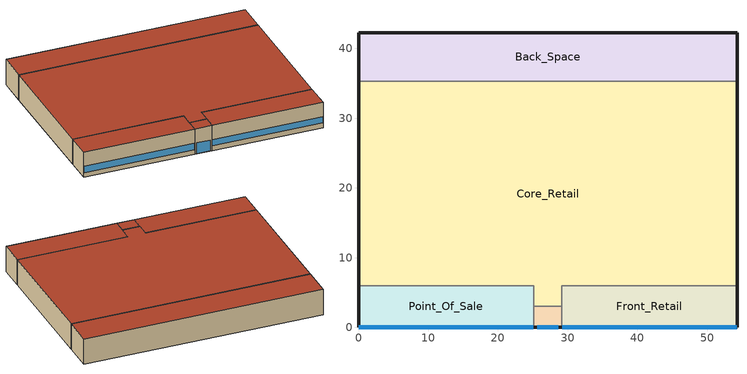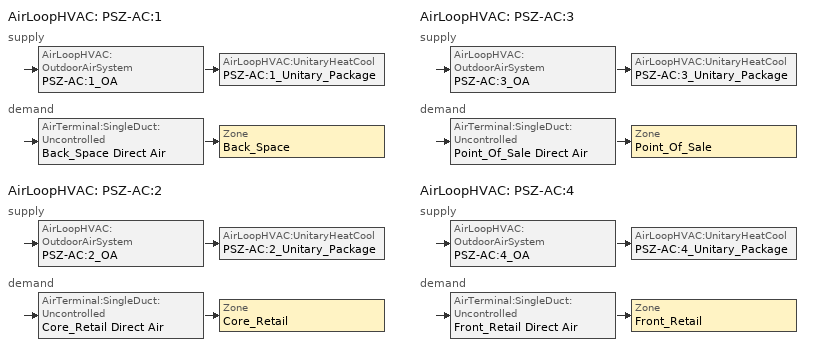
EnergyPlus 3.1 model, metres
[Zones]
Back_Space
 floor ground (Unheated - 4in Slab without Carpet_Ext-slab): 54.27,35.27 0,35.27 0,42.27 54.27,42.27 z0
 wall outside (Mass_R-5.7 ci_Ext-wall): 54.27,35.27 54.27,42.27 0,42.27 0,35.27 z0:6.1
 wall to Core_Retail (Standard_Int-Wall): 0,35.27 54.27,35.27 z0:6.1
 roof outside (IEAD_R-15 ci_Roof): 0,35.27 54.27,35.27 54.27,42.27 0,42.27 z6.1
Core_Retail
 floor ground (Unheated - 4in Slab without Carpet_Ext-slab): 25.14,3 25.14,6 0,6 0,35.27 54.27,35.27 54.27,6 29.14,6 29.14,3 z0
 wall outside (Mass_R-5.7 ci_Ext-wall): 0,35.27 0,6 / 54.27,6 54.27,35.27 z0:6.1
 wall to Front_Retail (Standard_Int-Wall): 29.14,3 29.14,6 54.27,6 z0:6.1
 wall to Point_Of_Sale (Standard_Int-Wall): 0,6 25.14,6 25.14,3 z0:6.1
 wall to Front_Entry (Standard_Int-Wall): 25.14,3 29.14,3 z0:6.1
 roof outside (IEAD_R-15 ci_Roof): 25.14,6 25.14,3 29.14,3 29.14,6 54.27,6 54.27,35.27 0,35.27 0,6 z6.1
Point_Of_Sale
 floor ground (Unheated - 4in Slab without Carpet_Ext-slab): 0,0 0,6 25.14,6 25.14,0 z0
 wall outside (Mass_R-5.7 ci_Ext-wall): 0,6 0,0 25.14,0 z0:6.1
 wall to Front_Entry (Standard_Int-Wall): 25.14,0 25.14,3 z0:6.1
 window (std_window_UValue_3.237_SHGC_0.25_VT_0.318): 0.05,0 25.09,0 z1.14:2.66
 roof outside (IEAD_R-15 ci_Roof): 0,6 0,0 25.14,0 25.14,6 z6.1
Front_Retail
 floor ground (Unheated - 4in Slab without Carpet_Ext-slab): 54.27,0 29.14,0 29.14,6 54.27,6 z0
 wall outside (Mass_R-5.7 ci_Ext-wall): 29.14,0 54.27,0 54.27,6 z0:6.1
 wall to Front_Entry (Standard_Int-Wall): 29.14,3 29.14,0 z0:6.1
 window (std_window_UValue_3.237_SHGC_0.25_VT_0.318): 29.19,0 54.22,0 z1.14:2.66
 roof outside (IEAD_R-15 ci_Roof): 29.14,0 54.27,0 54.27,6 29.14,6 z6.1
Front_Entry
 floor ground (Unheated - 4in Slab without Carpet_Ext-slab): 25.14,0 25.14,3 29.14,3 29.14,0 z0
 wall outside (Mass_R-5.7 ci_Ext-wall): 25.14,0 29.14,0 z0:6.1
 window (std_window_UValue_3.237_SHGC_0.25_VT_0.318): 25.64,0 28.64,0 z0.05:2.66
 roof outside (IEAD_R-15 ci_Roof): 25.14,3 25.14,0 29.14,0 29.14,3 z6.1
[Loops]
AirLoopHVAC 'PSZ-AC:1'
 supply: AirLoopHVAC:OutdoorAirSystem 'PSZ-AC:1_OA' > AirLoopHVAC:UnitaryHeatCool 'PSZ-AC:1_Unitary_Package'
 demand: AirTerminal:SingleDuct:Uncontrolled 'Back_Space Direct Air' > Zone 'Back_Space'
AirLoopHVAC 'PSZ-AC:2'
 supply: AirLoopHVAC:OutdoorAirSystem 'PSZ-AC:2_OA' > AirLoopHVAC:UnitaryHeatCool 'PSZ-AC:2_Unitary_Package'
 demand: AirTerminal:SingleDuct:Uncontrolled 'Core_Retail Direct Air' > Zone 'Core_Retail'
AirLoopHVAC 'PSZ-AC:3'
 supply: AirLoopHVAC:OutdoorAirSystem 'PSZ-AC:3_OA' > AirLoopHVAC:UnitaryHeatCool 'PSZ-AC:3_Unitary_Package'
 demand: AirTerminal:SingleDuct:Uncontrolled 'Point_Of_Sale Direct Air' > Zone 'Point_Of_Sale'
AirLoopHVAC 'PSZ-AC:4'
 supply: AirLoopHVAC:OutdoorAirSystem 'PSZ-AC:4_OA' > AirLoopHVAC:UnitaryHeatCool 'PSZ-AC:4_Unitary_Package'
 demand: AirTerminal:SingleDuct:Uncontrolled 'Front_Retail Direct Air' > Zone 'Front_Retail'
[Building]
Benchmark Retail New V1.1_3.1: North Axis=0; Terrain=City; Loads Convergence Tolerance Value=0.04; Temperature Convergence Tolerance Value=0.2; Solar Distribution=FullInteriorAndExterior; Maximum Number of Warmup Days=25
[Site:Location]
USA NV-LAS VEGAS: Latitude {deg}=36.07; Longitude {deg}=-115.17; Time Zone {hr}=-8; Elevation {m}=664
[Site:GroundTemperature:BuildingSurface]
18.89, 18.889, 18.895, 20.344, 20.899, 20.929, 20.753, 20.826, 21.013, 20.868, 19.246, 18.923
[Site:WaterMainsTemperature]
Calculation Method=CORRELATION; Annual Average Outdoor Air Temperature {C}=19.48; Maximum Difference In Monthly Average Outdoor Air Temperatures {deltaC}=25.6
[SizingPeriod:DesignDay] Barometric Pressure {Pa}=93598; Rain {0-no,1-yes}=0; Snow on ground {0-no,1-yes}=0; Day of Month=21; Daylight Savings Time Indicator=0; Humidity Indicating Type=WetBulb
Name | Maximum Dry-Bulb Temperature {C} | Daily Temp Range {C} | Humidity Indicating Conditions at Maximum Dry-Bulb | Wind Speed {m/s} design conditions vs. traditional 6.71 m/s (15 mph) | Wind Direction {Degrees; N=0, S=180} | Clearness {0.0 to 1.1} | Month | Day Type | Wind Speed {m/s} design conditions vs. traditional 3.35 m/s (7mph)
LAS_VEGAS Ann Htg 99.6% Condns DB | -1.7 | 0 | -1.7 | 3.1 | 240 | 0 | 1 | WinterDesignDay
LAS_VEGAS Ann Clg .4% Condns DB=>MWB | 42.4 | 13.6 | 19.4 |  | 230 | 1 | 7 | SummerDesignDay | 5.3
LAS_VEGAS Ann Clg .4% Condns WB=>MDB | 34.7 | 13.6 | 21.9 |  | 230 | 1 | 7 | SummerDesignDay | 5.3
[WindowMaterial:Glazing] Optical Data Type=SpectralAverage; Thickness=0.003; Infrared Transmittance at Normal Incidence=0; Dirt Correction Factor for Solar and Visible Transmittance=1; Solar Diffusing=No
Name | Solar Transmittance at Normal Incidence | Front Side Solar Reflectance at Normal Incidence | Back Side Solar Reflectance at Normal Incidence | Visible Transmittance at Normal Incidence | Front Side Visible Reflectance at Normal Incidence | Back Side Visible Reflectance at Normal Incidence | Front Side Infrared Hemispherical Emissivity | Back Side Infrared Hemispherical Emissivity | Conductivity
Theoretical Glass [68] | 0.2442 | 0.7058 | 0.7058 | 0.3192 | 0.6308 | 0.6308 | 0.9 | 0.9 | 0.0199
Theoretical Glass [66] | 0.3832 | 0.5668 | 0.5668 | 0.495 | 0.455 | 0.455 | 0.9 | 0.9 | 0.0199
Theoretical Glass [67] | 0.4826 | 0.4674 | 0.4674 | 0.6216 | 0.3284 | 0.3284 | 0.9 | 0.9 | 0.0199
Theoretical Glass [63] | 0.3461 | 0.6039 | 0.6039 | 0.4573 | 0.4927 | 0.4927 | 0.999 | 0.999 | 299.383
[Material]
Name | Roughness | Thickness | Conductivity | Density | Specific Heat | Thermal Absorptance | Solar Absorptance | Visible Absorptance | Thickness {m} | Conductivity {W/m-K} | Density {kg/m3} | Specific Heat {J/kg-K}
Roof Membrane | VeryRough | 0.0095 | 0.16 | 1121.29 | 1460 | 0.9 | 0.7 | 0.7
Roof Insulation | MediumRough | 0.125 | 0.049 | 265 | 836.8 | 0.9 | 0.7 | 0.7
Metal Decking | MediumSmooth | 0.0015 | 45.006 | 7680 | 418.4 | 0.9 | 0.7 | 0.3
GP01 1/2 GYPSUM | Smooth | 0.0127 | 0.16 | 800 | 1090 | 0.9 | 0.7 | 0.5
1IN Stucco | Smooth | 0.0253 | 0.6918 | 1858 | 837 | 0.9 | 0.92 | 0.92
8IN Concrete HW | MediumRough | 0.2033 | 1.7296 | 2243 | 837 | 0.9 | 0.65 | 0.65
Wall Insulation [4] | MediumRough | 0.0339 | 0.0432 | 91 | 837 | 0.9 | 0.5 | 0.5
1/2IN Gypsum; 1/2IN Gypsum Top; 1/2IN Gypsum Bottom | Smooth | 0.0127 | 0.16 | 784.9 | 830 | 0.9 | 0.92 | 0.92
MAT-CC05 4 HW CONCRETE | Rough | 0.1016 | 1.311 | 2240 | 836.8 | 0.9 | 0.7 | 0.7
Floor Insulation [1] | MediumRough | 0.0464 | 0.045 | 265 | 836.8 | 0.9 | 0.7 | 0.7
MAT-CC05 8 HW CONCRETE | Rough | 0.2032 | 1.311 | 2240 | 836.8 | 0.9 | 0.7 | 0.7
AtticFloor Insulation | MediumRough | 0.2379 | 0.049 | 265 | 836.8 | 0.9 | 0.7 | 0.7
METAL Door Medium 18Ga_1; METAL Door Medium 18Ga_2 | Smooth | 0.0013 | 45.3149 | 7833.03 | 502.08 | 0.8 | 0.5 | 0.5
Std Wood 6inch | MediumSmooth |  |  |  |  | 0.9 | 0.7 | 0.7 | 0.15 | 0.12 | 540 | 1210
Std AC02 | MediumSmooth |  |  |  |  | 0.9 | 0.7 | 0.2 | 0.0127 | 0.057 | 288 | 1339
Std MAT-CC05 4  MW CONCRETE | Rough |  |  |  |  | 0.9 | 0.7 | 0.2 | 0.1 | 0.858 | 1968 | 836.8
Std PW05 | MediumSmooth |  |  |  |  | 0.9 | 0.78 | 0.78 | 0.0191 | 0.115 | 545 | 1213
Std Steel_Brown_Regular | Smooth |  |  |  |  | 0.9 | 0.92 | 0.92 | 0.0015 | 44.9696 | 7689 | 418
[Material:NoMass]
Name | Roughness | Thermal Resistance {(m2-K)/W} | Thermal Absorptance | Solar Absorptance | Visible Absorptance | Thermal Resistance {m2-K/W}
CP02 CARPET PAD | VeryRough | 0.2165 | 0.9 | 0.7 | 0.8
AIR | Smooth | 0.2515 | 0.8 | 0.5 | 0.5
AIR [1] | Smooth | 0.1214 | 0.8 | 0.5 | 0.5
Std CP02 CARPET PAD | VeryRough |  | 0.9 | 0.7 | 0.8 | 0.21648
MAT-AIR-WALL | Rough |  | 0.9 | 0.7 |  | 0.207949
Std Opaque Door panel_con; Std Opaque Door panel_semi | MediumRough |  | 0.9 | 0.7 | 0.7 | 0.12327
Std Overhead Door Panel | MediumRough |  | 0.9 | 0.7 | 0.7 | 0.255345
[Construction]
InteriorFurnishings: Std Wood 6inch
INT-FLOOR-UNDERSIDE: Std CP02 CARPET PAD, Std MAT-CC05 4  MW CONCRETE
INT-FLOOR-SLAB: Std MAT-CC05 4  MW CONCRETE
DropCeiling: Std AC02
Sloped_Metal_Roof: Std Steel_Brown_Regular, Std PW05
Gable_Wall: Std PW05
AIR-WALL: MAT-AIR-WALL
Std Swinging Door_con: Std Opaque Door panel_con
Std Swinging Door_semi: Std Opaque Door panel_semi
Std Overhead Door: Std Overhead Door Panel
std_window_UValue_3.237_SHGC_0.25_VT_0.318: Theoretical Glass [68]
std_window_UValue_3.237_SHGC_0.39_VT_0.495; std_window_UValue_3.237_SHGC_0.39_VT_0.495_west: Theoretical Glass [66]
std_window_UValue_3.237_SHGC_0.49_VT_0.622: Theoretical Glass [67]
std_window_UValue_6.922_SHGC_0.36_VT_0.457: Theoretical Glass [63]
IEAD_R-15 ci_Roof: Roof Membrane, Roof Insulation, Metal Decking
Standard_Int-Wall: GP01 1/2 GYPSUM, GP01 1/2 GYPSUM
Mass_R-5.7 ci_Ext-wall: 1IN Stucco, 8IN Concrete HW, Wall Insulation [4], 1/2IN Gypsum
Unheated - 4in Slab without Carpet_Ext-slab: MAT-CC05 4 HW CONCRETE
Mass_R-6.3 ci_ExposedFloor: Floor Insulation [1], MAT-CC05 8 HW CONCRETE, CP02 CARPET PAD
ASHRAE 90.1-2004_Sec 5.5-5_Attic Floor_AtticFloor: 1/2IN Gypsum Top, AtticFloor Insulation, 1/2IN Gypsum Bottom
Swinging_NR_door: METAL Door Medium 18Ga_1, AIR, METAL Door Medium 18Ga_2
Non-Swinging_NR_door: METAL Door Medium 18Ga_1, AIR [1], METAL Door Medium 18Ga_2
[ComponentCost:LineItem]
Name | Line Item Type | Item | Cost per Area {$/m2} | Cost per Area | Cost per Each | Quantity | Cost per Unit of Output Capacity
Interior Furnishings | Construction | InteriorFurnishings | 1
Interior Floor | Construction | INT-FLOOR-UNDERSIDE | 15
Interior Floor Slab | Construction | INT-FLOOR-SLAB | 35
Drop Ceiling | Construction | DropCeiling | 10
Sloped Metal Roof | Construction | Sloped_Metal_Roof | 1
Gable Wall | Construction | Gable_Wall | 1
Air Wall | Construction | AIR-WALL | 1
Swinging Door Conditioned | Construction | Std Swinging Door_con | 1
Swinging Door Semi-conditioned | Construction | Std Swinging Door_semi | 1
Overhead Door | Construction | Std Overhead Door | 1
south:std_window_UValue_3.237_SHGC_0.25_VT_0.318 | Construction | std_window_UValue_3.237_SHGC_0.25_VT_0.318 |  | 243.623
east:std_window_UValue_3.237_SHGC_0.39_VT_0.495 | Construction | std_window_UValue_3.237_SHGC_0.39_VT_0.495 |  | 215.97
north:std_window_UValue_3.237_SHGC_0.49_VT_0.622 | Construction | std_window_UValue_3.237_SHGC_0.49_VT_0.622 |  | 209.729
west:std_window_UValue_3.237_SHGC_0.39_VT_0.495_west | Construction | std_window_UValue_3.237_SHGC_0.39_VT_0.495_west |  | 215.97
SkylightConst:std_window_UValue_6.922_SHGC_0.36_VT_0.457 | Construction | std_window_UValue_6.922_SHGC_0.36_VT_0.457 |  | 205.748
roofs:IEAD_R-15 ci_Roof | Construction | IEAD_R-15 ci_Roof |  | 34.3904
int-walls:Standard_Int-Wall | Construction | Standard_Int-Wall |  | 1
ext-walls:Mass_R-5.7 ci_Ext-wall | Construction | Mass_R-5.7 ci_Ext-wall |  | 41.1612
ext-slab:Unheated - 4in Slab without Carpet_Ext-slab | Construction | Unheated - 4in Slab without Carpet_Ext-slab |  | 24.86
exposed-floor:Mass_R-6.3 ci_ExposedFloor | Construction | Mass_R-6.3 ci_ExposedFloor |  | 32.9966
attic-floor:ASHRAE 90.1-2004_Sec 5.5-5_Attic Floor_AtticFloor | Construction | ASHRAE 90.1-2004_Sec 5.5-5_Attic Floor_AtticFloor |  | 15.0182
door:Swinging_NR_door | Construction | Swinging_NR_door |  | 1
non-swinging-door:Non-Swinging_NR_door | Construction | Non-Swinging_NR_door |  | 1
Infiltration:Back_Space | General | Back_Space |  |  | 1 | 0.2382
People:Back_Space | General | Back_Space |  |  | 1 | 13.6381
LIGHTING EQUIP:Back_Space | Lights | Back_Space |  |  |  |  | 1
ElectricEquipment:Back_Space:MiscPlug | General | Back_Space |  |  | 1 | 3.0657
Infiltration:Core_Retail | General | Core_Retail |  |  | 1 | 0.5966
People:Core_Retail | General | Core_Retail |  |  | 1 | 258.478
LIGHTING EQUIP:Core_Retail | Lights | Core_Retail |  |  |  |  | 1
ElectricEquipment:Core_Retail:MiscPlug | General | Core_Retail |  |  | 1 | 5.1696
Infiltration:Point_Of_Sale | General | Point_Of_Sale |  |  | 1 | 0.1022
People:Point_Of_Sale | General | Point_Of_Sale |  |  | 1 | 24.3558
LIGHTING EQUIP:Point_Of_Sale | Lights | Point_Of_Sale |  |  |  |  | 1
ElectricEquipment:Point_Of_Sale:MiscPlug | General | Point_Of_Sale |  |  | 1 | 3.2454
Infiltration:Front_Retail | General | Front_Retail |  |  | 1 | 0.1022
People:Front_Retail | General | Front_Retail |  |  | 1 | 24.3558
LIGHTING EQUIP:Front_Retail | Lights | Front_Retail |  |  |  |  | 1
ElectricEquipment:Front_Retail:MiscPlug | General | Front_Retail |  |  | 1 | 0.4871
Infiltration:Front_Entry | General | Front_Entry |  |  | 1 | 0.0203
People:Front_Entry | General | Front_Entry |  |  | 1 | 1.938
LIGHTING EQUIP:Front_Entry | Lights | Front_Entry |  |  |  |  | 1
[Zone] Type=1; Multiplier=1; Ceiling Height=-9999; Part of Total Floor Area=Yes
Name | Volume
Back_Space | 2317.33
Core_Retail | 9762.95
Point_Of_Sale; Front_Retail | 919.941
Front_Entry | 73.2
[InternalMass] Construction=InteriorFurnishings
Name | Zone | Surface Area
Back_Space_InternalMass_1 | Back_Space | 759.78
Core_Retail_InternalMass_1 | Core_Retail | 3200.97
Point_Of_Sale_InternalMass_1 | Point_Of_Sale | 301.62
Front_Retail_InternalMass_1 | Front_Retail | 301.62
Front_Entry_InternalMass_1 | Front_Entry | 24
[ZoneInfiltration:DesignFlowRate] Design Volume Flow Rate Calculation Method=Flow/Zone; Constant Term Coefficient=1; Temperature Term Coefficient=0; Velocity Term Coefficient=0; Velocity Squared Term Coefficient=0
Name | Zone | Schedule | Design Flow Rate {m3/s}
Back_Space_Infiltration | Back_Space | INFIL_SCH | 0.2382
Core_Retail_Infiltration | Core_Retail | INFIL_HALF_ON_SCH | 0.5966
Point_Of_Sale_Infiltration | Point_Of_Sale | INFIL_HALF_ON_SCH | 0.1022
Front_Retail_Infiltration | Front_Retail | INFIL_HALF_ON_SCH | 0.1022
Front_Entry_Infiltration | Front_Entry | INFIL_SCH | 0.0203
[People] Schedule=BLDG_OCC_SCH; Number of People Calculation Method=People; Fraction Radiant=0.3; User Specified Sensible Fraction=AUTOCALCULATE; Activity Level Schedule=ACTIVITY_SCH; Enable ASHRAE 55 Comfort Warnings=No; MRT Calculation=ZoneAveraged; Work Efficiency Schedule=WORK_EFF_SCH; Clothing Schedule=CLOTHING_SCH; Air Velocity Schedule=AIR_VELO_SCH; Thermal Comfort Report=FANGER
Name | Zone | Number of People
Back_Space People | Back_Space | 13.6381
Core_Retail People | Core_Retail | 258.478
Point_Of_Sale People | Point_Of_Sale | 24.3558
Front_Retail People | Front_Retail | 24.3558
Front_Entry People | Front_Entry | 1.938
[Lights] Schedule=BLDG_LIGHT_SCH; Design Level Calculation Method=LightingLevel; Return Air Fraction=0; Fraction Radiant=0.7; Fraction Visible=0.2; Fraction Replaceable=1; Return Air Fraction is Calculated from Plenum Temperature=No
Name | Zone | Design Level {W}
Back_Space_Lights | Back_Space | 3270.85
Core_Retail_Lights | Core_Retail | 29272.8
Point_Of_Sale_Lights | Point_Of_Sale | 2758.31
Front_Retail_Lights | Front_Retail | 2758.31
Front_Entry_Lights | Front_Entry | 142.08
[ElectricEquipment] Schedule=BLDG_EQUIP_SCH; Design Level Calculation Method=EquipmentLevel; Fraction Latent=0; Fraction Radiant=0.5; Fraction Lost=0
Name | Zone | Design Level {W}
Back_Space_MiscPlug_Equip | Back_Space | 3065.71
Core_Retail_MiscPlug_Equip | Core_Retail | 5169.56
Point_Of_Sale_MiscPlug_Equip | Point_Of_Sale | 3245.43
Front_Retail_MiscPlug_Equip | Front_Retail | 487.1163
[Sizing:Zone] Zone Cooling Design Supply Air Temperature {C}=14; Zone Heating Design Supply Air Temperature {C}=40; Zone Cooling Design Supply Air Humidity Ratio {kg-H20/kg-air}=0.0085; Zone Heating Design Supply Air Humidity Ratio {kg-H20/kg-air}=0.008; Outdoor Air Method=Flow/Zone; Outside Air Flow per Zone Floor Area {(m3/s)/m2}=0; Cooling Design Air Flow Method {Flow/Zone | DesignDay | DesignDayWithLimit}=DesignDayWithLimit; Cooling Minimum Air Flow=0; Cooling Minimum Air Flow Fraction=0; Heating Design Air Flow Method {Flow/Zone | DesignDay}=DesignDay; Heating Design Air Flow Rate=0
Name | Outside Air Flow per Zone {m3/s}
Back_Space | 0.284917
Core_Retail | 2.40072
Point_Of_Sale; Front_Retail | 0.226215
Front_Entry | 0
[ZoneControl:Thermostat] Control Type Schedule=Dual Zone Control Type Sched
Name | Zone | Control 1
Back_Space Thermostat | Back_Space | Back_Space DualSPSched
Core_Retail Thermostat | Core_Retail | Core_Retail DualSPSched
Point_Of_Sale Thermostat | Point_Of_Sale | Point_Of_Sale DualSPSched
Front_Retail Thermostat | Front_Retail | Front_Retail DualSPSched
Front_Entry Thermostat | Front_Entry | Front_Entry DualSPSched
[ThermostatSetpoint:DualSetpoint] Heating Setpoint Temperature Schedule=HTGSETP_SCH
Name | Cooling Setpoint Temperature Schedule
Back_Space DualSPSched; Core_Retail DualSPSched; Point_Of_Sale DualSPSched; Front_Retail DualSPSched | CLGSETP_SCH
Front_Entry DualSPSched | FRONT_ENTRY_COOLING
[Zone equipment]
Back_Space: Back_Space Direct Air
Core_Retail: Core_Retail Direct Air
Point_Of_Sale: Point_Of_Sale Direct Air
Front_Retail: Front_Retail Direct Air
Front_Entry: Front_Entry Unit Heater
[AirTerminal:SingleDuct:Uncontrolled] Availability Schedule=ALWAYS_ON; Maximum Air Flow Rate {m3/s}=AUTOSIZE
Back_Space Direct Air; Core_Retail Direct Air; Point_Of_Sale Direct Air; Front_Retail Direct Air
[SetpointManager:SingleZone:Reheat] Control Variable=Temperature; Minimum Supply Air Temperature C=10; Maximum Supply Air Temperature C=50
Name | Control Zone | Setpoint Node or NodeList
SupAirTemp MngrBack_Space | Back_Space | PSZ-AC:1 Supply Equipment Outlet Node
SupAirTemp MngrCore_Retail | Core_Retail | PSZ-AC:2 Supply Equipment Outlet Node
SupAirTemp MngrPoint_Of_Sale | Point_Of_Sale | PSZ-AC:3 Supply Equipment Outlet Node
SupAirTemp MngrFront_Retail | Front_Retail | PSZ-AC:4 Supply Equipment Outlet Node
[ZoneHVAC:UnitHeater]
Front_Entry Unit Heater: Availability Schedule=ALWAYS_ON; Fan=Front_Entry Unit HeaterFan; Maximum Supply Air Flow Rate=AUTOSIZE; Fan Control Type=OnOff; Heating Coil=Front_Entry Unit Heater coil; Maximum Hot Water or Steam Flow Rate=AUTOSIZE; Minimum Hot Water or Steam Flow Rate=0; Heating Convergence Tolerance=0.001
[Coil:Heating:Electric]
Front_Entry Unit Heater coil: Availability Schedule=ALWAYS_ON; Efficiency=1; Nominal Capacity {W}=AUTOSIZE
[Fan:ConstantVolume]
Front_Entry Unit HeaterFan: Availablility Schedule=ALWAYS_ON; Fan Efficiency=0.53625; Pressure Rise {Pa}=49.8; Maximum Flow Rate {m3/s}=AUTOSIZE; Motor Efficiency=0.85; Motor In Airstream Fraction=1
[AirLoopHVAC] Design Supply Air Flow Rate {m3/s}=AUTOSIZE
PSZ-AC:1; PSZ-AC:2; PSZ-AC:3; PSZ-AC:4
[Sizing:System] Type Of Load To Size On {Sensible}=Sensible; Design Outdoor Air Flow Rate {m3/s}=AUTOSIZE; Minimum System Air Flow Ratio=1; Preheat Design Temperature {C}=7; Preheat Design Humidity Ratio {kg-H2O/kg-air}=0.008; Precool Design Temperature {C}=12.8; Precool Design Humidity Ratio {kg-H2O/kg-air}=0.008; Central Cooling Design Supply Air Temperature {C}=12.8; Central Heating Design Supply Air Temperature {C}=40; Sizing Option {Coincident | NonCoincident}=NonCoincident; 100% Outdoor Air in Cooling {Yes | No}=No; 100% Outdoor Air in Heating {Yes | No}=No; Central Cooling Design Supply Air Humidity Ratio {kg-H2O/kg-air}=0.0085; Central Heating Design Supply Air Humidity Ratio {kg-H2O/kg-air}=0.008; Cooling Design Air Flow Method=DesignDay; Cooling Design Air Flow Rate {m3/s}=0; Heating Design Air Flow Method=DesignDay; Heating Design Air Flow Rate {m3/s}=0
PSZ-AC:1; PSZ-AC:2; PSZ-AC:3; PSZ-AC:4
[AvailabilityManager:NightCycle] Availability Schedule=ALWAYS_ON; Fan Schedule=HVACOperationSchd; Control Type {CycleOnAny | CycleOnControlZone | CycleOnAnyZoneFansOnly}=CycleOnAny; Thermostat Tolerance {delta C}=1; Cycling Run Time {s}=1800
PSZ-AC:1 Availability Manager; PSZ-AC:2 Availability Manager; PSZ-AC:3 Availability Manager; PSZ-AC:4 Availability Manager
[SetpointManager:MixedAir] Control Variable=Temperature
Name | Setpoint Node or NodeList
PSZ-AC:1_OAMixed Air Temp Manager | PSZ-AC:1_OA-PSZ-AC:1_Unitary_PackageNode
PSZ-AC:2_OAMixed Air Temp Manager | PSZ-AC:2_OA-PSZ-AC:2_Unitary_PackageNode
PSZ-AC:3_OAMixed Air Temp Manager | PSZ-AC:3_OA-PSZ-AC:3_Unitary_PackageNode
PSZ-AC:4_OAMixed Air Temp Manager | PSZ-AC:4_OA-PSZ-AC:4_Unitary_PackageNode
[Controller:OutdoorAir] Minimum Outdoor Air Flow Rate {m3/s}=AUTOSIZE; Maximum Outdoor Air Flow Rate {m3/s}=AUTOSIZE; Economizer Control Action Type=ModulateFlow; Economizer Maximum Limit Dry-Bulb Temperature {C}=28; Economizer Maximum Limit Enthalpy {J/kg}=64000; Economizer Minimum Limit Dry-Bulb Temperature {C}=0; Lockout Type=NoLockout; Minimum Limit Type=FixedMinimum; Minimum Outdoor Air Schedule=MinOA_Sched
Name | Economizer Control Type
PSZ-AC:1_OA_Controller; PSZ-AC:2_OA_Controller; PSZ-AC:3_OA_Controller | DifferentialDryBulb
PSZ-AC:4_OA_Controller | NoEconomizer
[AirLoopHVAC:UnitaryHeatCool] Availability Schedule=ALWAYS_ON; Maximum Supply Air Temperature=AUTOSIZE; Supply Air Flow Rate During Cooling Operation=AUTOSIZE; Supply Air Flow Rate During Heating Operation=AUTOSIZE; Supply Air Flow Rate When No Cooling or Heating is Needed=AUTOSIZE; Fraction of Supply Air Flow That Goes Through the Controlling Zone=AUTOSIZE; Fan Placement=BlowThrough; Dehumidification Control Type=None
Name | Controlling Zone or Thermostat Location | Supply Fan | Heating Coil | Cooling Coil
PSZ-AC:1_Unitary_Package | Back_Space | PSZ-AC:1_Unitary_Package_fan | PSZ-AC:1_Unitary_Package_HeatCoil | PSZ-AC:1_Unitary_Package_CoolCoil
PSZ-AC:2_Unitary_Package | Core_Retail | PSZ-AC:2_Unitary_Package_fan | PSZ-AC:2_Unitary_Package_HeatCoil | PSZ-AC:2_Unitary_Package_CoolCoil
PSZ-AC:3_Unitary_Package | Point_Of_Sale | PSZ-AC:3_Unitary_Package_fan | PSZ-AC:3_Unitary_Package_HeatCoil | PSZ-AC:3_Unitary_Package_CoolCoil
PSZ-AC:4_Unitary_Package | Front_Retail | PSZ-AC:4_Unitary_Package_fan | PSZ-AC:4_Unitary_Package_HeatCoil | PSZ-AC:4_Unitary_Package_CoolCoil
[Fan:OnOff] Availability Schedule=HVACOperationSchd; Maximum Flow Rate=AUTOSIZE; Motor in Airstream Fraction=1
Name | Fan Efficiency | Pressure Rise | Motor Efficiency
PSZ-AC:1_Unitary_Package_fan; PSZ-AC:3_Unitary_Package_fan; PSZ-AC:4_Unitary_Package_fan | 0.546 | 622 | 0.84
PSZ-AC:2_Unitary_Package_fan | 0.5915 | 1109.648 | 0.91
[Coil:Heating:Gas] Availability Schedule=ALWAYS_ON; Nominal Capacity=AUTOSIZE
Name | Gas Burner Efficiency
PSZ-AC:1_Unitary_Package_HeatCoil; PSZ-AC:3_Unitary_Package_HeatCoil; PSZ-AC:4_Unitary_Package_HeatCoil | 0.8
PSZ-AC:2_Unitary_Package_HeatCoil | 0.78
[Coil:Cooling:DX:SingleSpeed] Availability Schedule=ALWAYS_ON; Rated Total Cooling Capacity {W}=AUTOSIZE; Rated Sensible Heat Ratio=AUTOSIZE; Rated Air Flow Rate=AUTOSIZE; Supply Air Fan Operating Mode=CyclingFanAndCompressor
Name | Rated COP | Total Cooling Capacity Function of Temperature Curve | Total Cooling Capacity Function of Flow Fraction Curve | Energy Input Ratio Function of Temperature Curve | Energy Input Ratio Function of Flow Fraction Curve | Part Load Fraction Correlation Curve
PSZ-AC:1_Unitary_Package_CoolCoil | 3.7863 | PSZ-AC:1_Unitary_PackagecoolCapFT | PSZ-AC:1_Unitary_PackagecoolFFF | PSZ-AC:1_Unitary_PackagecoolEIRFT | PSZ-AC:1_Unitary_PackagecoolEIRFFF | PSZ-AC:1_Unitary_PackagecoolPLR
PSZ-AC:2_Unitary_Package_CoolCoil | 4.10109 | PSZ-AC:2_Unitary_PackagecoolCapFT | PSZ-AC:2_Unitary_PackagecoolFFF | PSZ-AC:2_Unitary_PackagecoolEIRFT | PSZ-AC:2_Unitary_PackagecoolEIRFFF | PSZ-AC:2_Unitary_PackagecoolPLR
PSZ-AC:3_Unitary_Package_CoolCoil | 3.79145 | PSZ-AC:3_Unitary_PackagecoolCapFT | PSZ-AC:3_Unitary_PackagecoolFFF | PSZ-AC:3_Unitary_PackagecoolEIRFT | PSZ-AC:3_Unitary_PackagecoolEIRFFF | PSZ-AC:3_Unitary_PackagecoolPLR
PSZ-AC:4_Unitary_Package_CoolCoil | 4.02512 | PSZ-AC:4_Unitary_PackagecoolCapFT | PSZ-AC:4_Unitary_PackagecoolFFF | PSZ-AC:4_Unitary_PackagecoolEIRFT | PSZ-AC:4_Unitary_PackagecoolEIRFFF | PSZ-AC:4_Unitary_PackagecoolPLR
[Exterior:Lights]
Exterior Facade Lighting: Schedule=ALWAYS_ON; Design Level=3167.28; Control Option=AstronomicalClock
[UtilityCost:Tariff]
Name | Output Meter | Conversion Factor Choice | Time of Use Period Schedule | Season Schedule | Demand Window Length | Monthly Charge or Variable | Group
NevadaPower_LGS-3_LargeGeneral | Electricity:Facility | kWh | NevadaPowTOUSched | NevadaPowSeasonsSched | HalfHour | 184 | Comm Elect
NevadaPower_LGS-2_LargeGeneral | Electricity:Facility | kWh | NevadaPowTOUSched | NevadaPowSeasonsSched | HalfHour | 179 | Comm Elect
NevadaPower_LGS-1_LargeGeneral | Electricity:Facility | kWh |  |  | HalfHour | 15.7 | Comm Elect
NevadaPower_GS_GeneralService | Electricity:Facility | kWh |  |  | HalfHour | 11 | Comm Elect
NV_EIAMonthlyRateGas | Gas:Facility | MCF |  |  |  | 0 | Comm Gas
[UtilityCost:Charge:Simple]
Name | Charge Variable | Tariff | Source Variable | Season | Category Variable | Cost per Unit Value or Variable
 | SummerPeakEnergyCharge | NevadaPower_LGS-3_LargeGeneral | PeakEnergy | Summer | EnergyCharges | 0.0858
 | SummerOffPeakEnergyCharge | NevadaPower_LGS-3_LargeGeneral | OffPeakEnergy | Summer | EnergyCharges | 0.0484
 | SummerShoulderEnergyCharge | NevadaPower_LGS-3_LargeGeneral | ShoulderEnergy | Summer | EnergyCharges | 0.0706
 | WinterEnergyCharge | NevadaPower_LGS-3_LargeGeneral | totalEnergy | Winter | EnergyCharges | 0.04925
 | DeferredAccountingEnergyCharge | NevadaPower_LGS-3_LargeGeneral | totalEnergy | Annual | EnergyCharges | 0.0128
 | FacilitiesDemandCharge | NevadaPower_LGS-3_LargeGeneral | totalDemand | Annual | DemandCharges | 2.94
 | WinterDemandCharge | NevadaPower_LGS-3_LargeGeneral | totalDemand | Winter | DemandCharges | 0.5
 | SummerOnPeakDemandCharge | NevadaPower_LGS-3_LargeGeneral | PeakDemand | Summer | DemandCharges | 8.36
 | SummerShoulderDemandCharge | NevadaPower_LGS-3_LargeGeneral | ShoulderDemand | Summer | DemandCharges | 0.43
 | TaxofSixPtfivePercent | NevadaPower_LGS-3_LargeGeneral | SubTotal | Annual | Taxes | 0.065
 | SummerPeakEnergyCharge | NevadaPower_LGS-2_LargeGeneral | PeakEnergy | Summer | EnergyCharges | 0.0889
 | SummerOffPeakEnergyCharge | NevadaPower_LGS-2_LargeGeneral | OffPeakEnergy | Summer | EnergyCharges | 0.0502
 | SummerShoulderEnergyCharge | NevadaPower_LGS-2_LargeGeneral | ShoulderEnergy | Summer | EnergyCharges | 0.0725
 | WinterEnergyCharge | NevadaPower_LGS-2_LargeGeneral | totalEnergy | Winter | EnergyCharges | 0.0509
 | DeferredAccountingEnergyCharge | NevadaPower_LGS-2_LargeGeneral | totalEnergy | Annual | EnergyCharges | 0.0128
 | FacilitiesDemandCharge | NevadaPower_LGS-2_LargeGeneral | totalDemand | Annual | DemandCharges | 2.74
 | WinterDemandCharge | NevadaPower_LGS-2_LargeGeneral | totalDemand | Winter | DemandCharges | 0.25
 | SummerOnPeakDemandCharge | NevadaPower_LGS-2_LargeGeneral | PeakDemand | Summer | DemandCharges | 7.16
 | SummerShoulderDemandCharge | NevadaPower_LGS-2_LargeGeneral | ShoulderDemand | Summer | DemandCharges | 0.39
 | TaxofSixPtfivePercent | NevadaPower_LGS-2_LargeGeneral | SubTotal | Annual | Taxes | 0.065
 | AnnualElectConsumpCharge | NevadaPower_LGS-1_LargeGeneral | totalEnergy | Annual | EnergyCharges | 0.0646
 | AnnualDefferredAccountingCharge | NevadaPower_LGS-1_LargeGeneral | totalEnergy | Annual | EnergyCharges | 0.0128
 | AnnualFacilitiesDemandCharge | NevadaPower_LGS-1_LargeGeneral | totalDemand | Annual | DemandCharges | 3.77
 | AnnualDemandCharge | NevadaPower_LGS-1_LargeGeneral | totalDemand | Annual | DemandCharges | 1.1
 | TaxofSixPtfivePercent | NevadaPower_LGS-1_LargeGeneral | SubTotal | Annual | Taxes | 0.065
 | AnnualElectConsumpCharge | NevadaPower_GS_GeneralService | totalEnergy | Annual | EnergyCharges | 0.0783
 | AnnualDefferredAccountingCharge | NevadaPower_GS_GeneralService | totalEnergy | Annual | EnergyCharges | 0.0128
 | TaxofSixPtfivePercent | NevadaPower_GS_GeneralService | SubTotal | Annual | Taxes | 0.065
 | MonthlyRateGasCharge | NV_EIAMonthlyRateGas | totalEnergy | Annual | EnergyCharges | NV_MonthlyGasRates
 | TaxofSixPtfivePercent | NV_EIAMonthlyRateGas | SubTotal | Annual | Taxes | 0.065
[UtilityCost:Qualify] Season=Annual; Threshold Test=Count
Name | Tariff | Variable | Qualify Type | Threshold Value or Variable | Number of Months
MinDemand1000kw | NevadaPower_LGS-3_LargeGeneral | TotalDemand | Minimum | 1000 | 12
MinEnergy3500kwh | NevadaPower_LGS-3_LargeGeneral | TotalEnergy | Minimum | 3500 | 12
MinDemand300kw | NevadaPower_LGS-2_LargeGeneral | TotalDemand | Minimum | 300 | 12
MinEnergy3500kwh | NevadaPower_LGS-2_LargeGeneral | TotalEnergy | Minimum | 3500 | 12
MaxDemand1000kw | NevadaPower_LGS-2_LargeGeneral | TotalDemand | Maximum | 1000 | 1
MaxDemand300kw | NevadaPower_LGS-1_LargeGeneral | TotalDemand | Maximum | 300 | 1
MinEnergy3500kwh | NevadaPower_LGS-1_LargeGeneral | TotalEnergy | Minimum | 3500 | 12
MaxDemand300kw | NevadaPower_GS_GeneralService | TotalDemand | Maximum | 300 | 1
MaxEnergy3500kwh | NevadaPower_GS_GeneralService | TotalEnergy | Maximum | 3500 | 1
[UtilityCost:Variable]
NV_MonthlyGasRates: Tariff=NV_EIAMonthlyRateGas; January Value=7.51; February Value=7.65; March Value=7.82; April Value=7.88; May Value=7.78; June Value=8.22; July Value=8.87; August Value=9.26; September Value=9.02; October Value=9.31; November Value=7.45; December Value=7.24
[Schedule:Compact]
BLDG_LIGHT_SCH: Through: 12/31, For: Weekdays, Until: 07:00, 0.05, Until: 08:00, 0.2, Until: 09:00, 0.5, Until: 18:00, 0.9, Until: 20:00, 0.6, Until: 21:00, 0.5, Until: 22:00, 0.2, Until: 24:00, 0.05, For: Saturday, Until: 07:00, 0.05, Until: 08:00, 0.1, Until: 09:00, 0.3, Until: 10:00, 0.6, Until: 18:00, 0.9, Until: 19:00, 0.5, Until: 21:00, 0.3, Until: 22:00, 0.1, Until: 24:00, 0.05, For: SummerDesignDay, Until: 24:00, 1, For: WinterDesignDay, Until: 24:00, 0, For: Sunday Holidays AllOtherDays, Until: 08:00, 0.05, Until: 10:00, 0.1, Until: 12:00, 0.4, Until: 17:00, 0.6, Until: 18:00, 0.4, Until: 19:00, 0.2, Until: 24:00, 0.05
BLDG_OCC_SCH: Through: 12/31, For: Weekdays, Until: 07:00, 0, Until: 08:00, 0.1, Until: 09:00, 0.2, Until: 11:00, 0.5, Until: 15:00, 0.7, Until: 16:00, 0.8, Until: 17:00, 0.7, Until: 19:00, 0.5, Until: 21:00, 0.3, Until: 24:00, 0, For: SummerDesignDay, Until: 24:00, 1, For: Saturday, Until: 07:00, 0, Until: 08:00, 0.1, Until: 09:00, 0.2, Until: 10:00, 0.5, Until: 11:00, 0.6, Until: 17:00, 0.8, Until: 18:00, 0.6, Until: 21:00, 0.2, Until: 22:00, 0.1, Until: 24:00, 0, For: WinterDesignDay, Until: 24:00, 0, For: Sunday Holidays AllOtherDays, Until: 09:00, 0, Until: 10:00, 0.1, Until: 12:00, 0.2, Until: 17:00, 0.4, Until: 18:00, 0.2, Until: 19:00, 0.1, Until: 24:00, 0
BLDG_EQUIP_SCH: Through: 12/31, For: Weekdays, Until: 07:00, 0.2, Until: 08:00, 0.4, Until: 09:00, 0.7, Until: 18:00, 0.9, Until: 20:00, 0.8, Until: 21:00, 0.7, Until: 22:00, 0.4, Until: 24:00, 0.2, For: Saturday, Until: 07:00, 0.15, Until: 08:00, 0.3, Until: 09:00, 0.5, Until: 10:00, 0.8, Until: 18:00, 0.9, Until: 19:00, 0.7, Until: 21:00, 0.5, Until: 22:00, 0.3, Until: 24:00, 0.15, For: SummerDesignDay, Until: 24:00, 1, For: WinterDesignDay, Until: 24:00, 0, For: Sunday Holidays AllOtherDays, Until: 08:00, 0.15, Until: 10:00, 0.3, Until: 12:00, 0.6, Until: 17:00, 0.8, Until: 18:00, 0.6, Until: 19:00, 0.4, Until: 24:00, 0.15
INFIL_SCH: Through: 12/31, For: Weekdays SummerDesignDay, Until: 06:00, 1, Until: 21:00, 0, Until: 24:00, 1, For: Saturday, Until: 06:00, 1, Until: 22:00, 0, Until: 24:00, 1, For: WinterDesignDay, Until: 24:00, 1, For: Sunday Holidays AllOtherDays, Until: 08:00, 1, Until: 17:00, 0, Until: 24:00, 1
INFIL_HALF_ON_SCH: Through: 12/31, For: Weekdays SummerDesignDay, Until: 06:00, 1, Until: 21:00, 0.5, Until: 24:00, 1, For: Saturday, Until: 06:00, 1, Until: 22:00, 0.5, Until: 24:00, 1, For: WinterDesignDay, Until: 24:00, 1, For: Sunday Holidays AllOtherDays, Until: 08:00, 1, Until: 17:00, 0.5, Until: 24:00, 1
ALWAYS_ON; MinOA_Sched: Through: 12/31, For: AllDays, Until: 24:00, 1
HVACOperationSchd: Through: 12/31, For: Weekdays SummerDesignDay, Until: 06:00, 0, Until: 21:00, 1, Until: 24:00, 0, For: Saturday WinterDesignDay, Until: 06:00, 0, Until: 22:00, 1, Until: 24:00, 0, For: Sunday Holidays AllOtherDays, Until: 08:00, 0, Until: 19:00, 1, Until: 24:00, 0
HTGSETP_SCH: Through: 12/31, For: Weekdays, Until: 06:00, 15.6, Until: 21:00, 21, Until: 24:00, 15.6, For SummerDesignDay, Until: 24:00, 15.6, For WinterDesignDay, Until: 24:00, 21, For: Saturday, Until: 06:00, 15.6, Until: 22:00, 21, Until: 24:00, 15.6, For: Sunday Holidays AllOtherDays, Until:  8:00, 15.6, Until: 19:00, 21, Until: 24:00, 15.6
CLGSETP_SCH: Through: 12/31, For: Weekdays SummerDesignDay, Until: 06:00, 30, Until: 21:00, 24, Until: 24:00, 30, For: Saturday, Until: 06:00, 30, Until: 22:00, 24, Until: 24:00, 30, For WinterDesignDay, Until: 24:00, 30, For: Sunday Holidays AllOtherDays, Until: 8:00, 30, Until: 19:00, 24, Until: 24:00, 30
Dual Zone Control Type Sched: Through: 12/31, For: AllDays, Until: 24:00, 4
ACTIVITY_SCH: Through: 12/31, For: AllDays, Until: 24:00, 120
WORK_EFF_SCH: Through: 12/31, For: AllDays, Until: 24:00, 0
AIR_VELO_SCH: Through: 12/31, For: AllDays, Until: 24:00, 0.2
CLOTHING_SCH: Through: 04/30, For: AllDays, Until: 24:00, 1, Through: 09/30, For: AllDays, Until: 24:00, 0.5, Through: 12/31, For: AllDays, Until: 24:00, 1
NevadaPowSeasonsSched: Through: 5/31, For: AllDays, Until: 24:00, 1, Through: 9/30, For: AllDays, Until: 24:00, 3, Through: 12/31, For: AllDays, Until: 24:00, 1
NevadaPowTOUSched: Through: 12/31, For: AllDays, Until: 10:00, 3, Until: 13:00, 2, Until: 19:00, 1, Until: 22:00, 2, Until: 24:00, 3
FRONT_ENTRY_COOLING: Temperature, Through: 12/31, For: AllDays, Until: 24:00, 100
[Curve:Biquadratic] Minimum Value of x=12.77778; Maximum Value of x=23.88889; Minimum Value of y=21.11111; Maximum Value of y=46.11111
Name | Coefficient1 Constant | Coefficient2 x | Coefficient3 x**2 | Coefficient4 y | Coefficient5 y**2 | Coefficient6 x*y
PSZ-AC:1_Unitary_PackagecoolCapFT; PSZ-AC:2_Unitary_PackagecoolCapFT; PSZ-AC:3_Unitary_PackagecoolCapFT; PSZ-AC:4_Unitary_PackagecoolCapFT | 0.766956 | 0.0107756 | -4.14703e-05 | 0.00134961 | -0.000261144 | 0.000457488
PSZ-AC:1_Unitary_PackagecoolEIRFT; PSZ-AC:2_Unitary_PackagecoolEIRFT; PSZ-AC:3_Unitary_PackagecoolEIRFT; PSZ-AC:4_Unitary_PackagecoolEIRFT | 0.297145 | 0.0430933 | -0.000748766 | 0.00597727 | 0.000482112 | -0.000956448
[Curve:Quadratic]
Name | Coefficient1 Constant | Coefficient2 x | Coefficient3 x**2 | Minimum Value of x | Maximum Value of x
PSZ-AC:1_Unitary_PackagecoolFFF; PSZ-AC:2_Unitary_PackagecoolFFF; PSZ-AC:3_Unitary_PackagecoolFFF; PSZ-AC:4_Unitary_PackagecoolFFF | 0.8 | 0.2 | 0 | 0.5 | 1.5
PSZ-AC:1_Unitary_PackagecoolEIRFFF; PSZ-AC:2_Unitary_PackagecoolEIRFFF; PSZ-AC:3_Unitary_PackagecoolEIRFFF; PSZ-AC:4_Unitary_PackagecoolEIRFFF | 1.156 | -0.1816 | 0.0256 | 0.5 | 1.5
PSZ-AC:1_Unitary_PackagecoolPLR; PSZ-AC:2_Unitary_PackagecoolPLR; PSZ-AC:3_Unitary_PackagecoolPLR; PSZ-AC:4_Unitary_PackagecoolPLR | 0.75 | 0.25 | 0 | 0 | 1
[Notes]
DOE Commercial Building Benchmark
Retail, new construction
ASHRAE Standards 90.1-2004 and 62-1999
Description:  Single story, Five zone building.
Form:         Area = 5,576 m2 (60,022 ft2); Number of Stories = 2; Shape = rectangle, Aspect ratio = 1.0
Envelope:     Envelope thermal properties vary with climate according to ASHRAE Standard 90.1-2004.
Opaque constructions: mass walls; built up flat roof; slab-on-grade floor
Windows: window-to-wall ratio = 28%, first floor south wall only (0.07% total)
Infiltration = 0.4 cfm/ft2 above grade wall area at 0.3 in wc (75 Pa) adjusted to 0.016 in wc (4 Pa).
50% of full value when ventilation system on.
HVAC:         PSZ-AC, gas furnace; electric unit heater for front entry zone
Economizer per 90.1-2004
Int. gains:   W/m2 (W/ft2)   lights            elec plug          gas plug
Core Retail     18.29 (1.7)      3.23 (0.3)            0
Point of Sale   18.29 (1.7)      21.52 (2.0)           0
Front Retail    18.29 (1.7)      3.23 (0.3)            0
Detached Shading:               None
Daylight:                       None
Natural Ventilation:            None
Zonal Equipment:                ZoneHVAC:UnitHeater
Air Primary Loops:              PSZ-AC
Plant Loops:                    None
System Equipment Autosize:      Yes
Purchased Cooling:              None
Purchased Heating:              None
Coils:                          Coil:Cooling:DX:SingleSpeed; Coil:Heating:Gas; Coil:Heating:Electric
Pumps:                          None
Boilers:                        None
Chillers:                       None
Reference citation for the Commercial Building Benchmarks:
Deru, M.; Griffith, B.; Long, N.; Benne, K.; Torcellini, P; Halverson, M.;
Winiarski,  D.; Liu, B.; Crawley, D. (2008). DOE Commercial Building Resarch
Benchmarks for Commercial Buildings. Washington, DC: U.S. Department of Energy,
Energy Efficiency and Renewable Energy, Office of Building Technologies.
Start SimMetaData
WeatherFileName=USA_NV_Las.Vegas_TMY2.epw
RoofConstruction=Insulation Entirely Above Deck
ExtWallConstruction=Mass
End SimMetaData
US National Holidays
